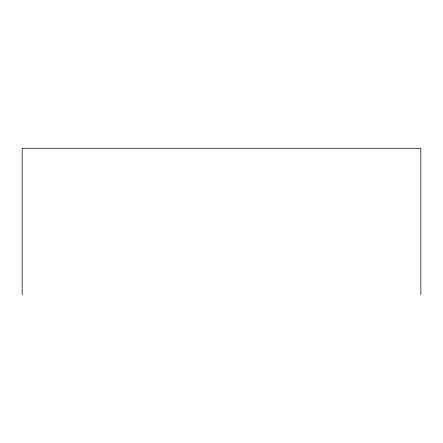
<?xml version="1.0" encoding="UTF-8"?>
<svg xmlns="http://www.w3.org/2000/svg" width="443" height="443" viewBox="0 0 443 443"><rect width="100%" height="100%" fill="white"/><g stroke="black" fill="none" stroke-linecap="round" stroke-linejoin="round"><path stroke-width="0.66" d="M420.85 294.728L420.85 148.272L22.15 148.272L22.15 294.728"/></g></svg>
